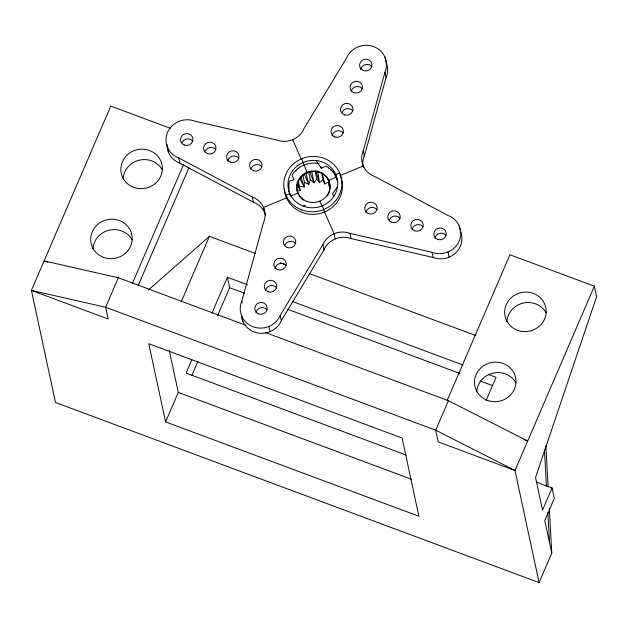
<?xml version="1.0" encoding="UTF-8"?>
<svg xmlns="http://www.w3.org/2000/svg" width="628" height="628" viewBox="0 0 628 628"><rect width="100%" height="100%" fill="white"/><g stroke="black" fill="none" stroke-linecap="round" stroke-linejoin="round"><path stroke-width="0.94" d="M336.435 179.741L336.506 177.787M302.79 174.78L304.399 182.269L304.117 186.956L299.289 186.116L298.08 180.495M242.18 302.924L241.811 301.189L263.517 222.563A20.81 19.719 -12.1 0 0 252.268 196.988L178.792 157.958A20.81 19.719 -12.1 0 1 167.543 132.375A20.81 19.719 -12.1 0 1 194.664 121.094L276.799 140.02A20.81 19.719 -12.1 0 0 303.928 128.732L346.577 57.909A20.81 19.719 -12.1 0 1 373.707 46.629A20.81 19.719 -12.1 0 1 384.956 72.204L386.079 77.417L364.366 156.042A20.81 19.719 -12.1 0 0 362.968 166.216M364.366 156.042L363.251 150.83L384.956 72.204M289.979 194.774L288.715 190.323L288.707 184.137L289.547 181.139L294.226 179.561L292.012 175.416C297.123 166.239 308.803 161.341 318.969 163.696M308.74 172.3L310.35 179.796L308.803 184.279L304.399 182.269M246.137 325.367L118.339 277.764L105.637 307.257L108.157 318.985L31.4 290.395L110.771 106.101L170.431 128.316M132.414 283.354L183.58 164.544M138.144 285.685L188.918 167.77M181.092 302.052L209.391 236.348L255.361 253.469M191.901 359.671L186.116 373.111L406.183 455.065M211.966 313.097L227.391 277.27L247.565 284.782M165.596 421.906L148.781 343.704L402.085 438.046L418.9 516.247L165.596 421.906L178.289 392.421L169.27 350.455M191.83 375.473L198.001 361.139M217.673 315.46L229.636 287.695L227.391 277.27M447.128 400.57L509.92 254.756L594.355 286.203L596.6 296.636L535.535 477.508L542.537 510.093L552.059 487.98L536.43 482.155M265.44 332.557L448.408 400.695L435.706 430.188L438.226 441.916L514.984 470.505L539.083 582.596L55.5 402.485L31.4 290.395L105.637 307.257L435.706 430.188L514.984 470.505L594.355 286.203M486.025 400.617L496.049 377.334L488.717 374.602M539.083 582.596L551.784 553.103L549.312 508.233M241.811 301.189A20.81 19.719 -12.1 0 0 253.06 326.764A20.81 19.719 -12.1 0 0 280.19 315.484L322.839 244.661A20.81 19.719 -12.1 0 1 349.969 233.373L432.103 252.299A20.81 19.719 -12.1 0 0 459.225 241.011A20.81 19.719 -12.1 0 0 447.976 215.435L374.5 176.405A20.81 19.719 -12.1 0 1 363.251 150.83M241.529 316.575A20.81 19.719 -12.1 0 0 259.419 333.201A20.81 19.719 -12.1 0 0 281.313 320.696L323.962 249.873A20.81 19.719 -12.1 0 1 351.083 238.585L433.218 257.511A20.81 19.719 -12.1 0 0 455.528 253.045A20.81 19.719 -12.1 0 0 460.669 231.897M315.123 171.366L316.732 178.862L314.031 182.834L310.35 179.796M337.495 186.649L332.542 193.832L333.868 196.313M148.334 290.073L209.391 236.348M321.709 172.959L323.122 179.522L319.44 182.717L316.732 178.862M316.057 160.54L321.308 168.296L325.712 166.098C331.812 168.979 336.333 174.977 337.629 181.586M323.122 179.522L324.668 183.941L329.072 181.735M303.316 206.172A24.939 23.629 -12.1 0 0 337.495 180.464A24.939 23.629 -12.1 0 0 297.664 165.627A24.939 23.629 -12.1 0 0 303.316 206.172L305.459 205.097M290.395 196.258L298.041 193.079L298.182 193.73M284.374 189.138A29.139 27.608 -12.1 0 0 320.005 213.496A29.139 27.608 -12.1 0 0 340.235 175.526L363.259 165.949L363.628 167.692M297.013 190.936L300.294 190.684L299.289 186.116M118.339 277.764L44.101 260.91L47.752 262.269M280.182 262.716L285.701 264.773M309.604 273.675L476.016 335.65M292.491 301.519L463.04 365.041M229.636 287.695L244.308 293.158M287.396 309.212L459.782 373.417M479.957 380.929L492.792 385.71M524.027 439.655L527.685 441.021L448.408 400.695M178.289 392.421L411.411 479.243M167.103 144.322A20.81 19.719 -12.1 0 0 179.914 163.17L253.39 202.2A20.81 19.719 -12.1 0 1 265.503 215.082M336.106 177.127L334.74 174.498M296.675 184.192L300.294 190.684L297.209 182.473M299.886 178.627L304.117 186.956L300.953 177.018M304.392 174.443L308.803 184.279L305.914 173.116M301.683 158.766L307.155 172.881M322.36 205.764L324.527 212.013L334.072 233.718L335.195 238.93M292.695 139.675L301.095 158.774M321.866 205.968L319.746 201.164L319.887 201.816M309.887 172.017L314.031 182.834L311.771 171.499M320.688 166.53L321.308 168.296M315.774 171.052L319.44 182.717L317.831 171.366M552.059 487.98L554.304 498.404L544.774 520.526L551.784 553.103M459.217 225.892L460.34 231.104M447.992 251.954L449.114 257.166M432.103 252.299L433.218 257.511M384.948 57.077L386.071 62.29A20.81 19.719 -12.1 0 1 386.079 77.417M340.235 175.526L339.677 172.92L335.807 174.529L336.373 177.135L328.727 180.315L328.868 180.966M349.969 233.373L351.083 238.585M333.115 171.852L333.256 172.504M330.823 169.717L330.964 170.369M328.523 167.582L328.664 168.233M322.454 173.634L324.668 183.941M322.839 244.661L323.962 249.873M298.221 168.233L298.363 168.893M295.929 170.471L296.071 171.122M288.707 184.137L288.856 189.428M290.214 195.387L289.838 193.652L285.968 195.261L286.533 197.867L263.509 207.436L264.631 212.656M280.19 315.484L281.313 320.696M252.268 196.988L253.39 202.2M268.957 326.419L270.079 331.631M241.819 316.316L242.934 321.528M178.792 157.958L179.914 163.17M167.55 147.502L168.673 152.714M328.02 178.917L329.355 186.414L329.135 180.668M329.127 182.669L329.355 186.414M545.881 445.794L548.134 486.771M544.445 450.001L546.431 486.096M547.875 512.44L549.539 542.678M365.896 212.711A6.241 5.919 -12.1 0 1 377.012 209.634M389.344 219.784A6.241 5.919 -12.1 0 1 400.044 218.214M411.952 229.864A6.241 5.919 -12.1 0 1 423.068 226.786M434.984 238.444A6.241 5.919 -12.1 0 1 446.1 235.367M299.839 196.603A16.65 15.771 -12.1 0 1 311.347 171.719A16.65 15.771 -12.1 0 1 329.182 192.294M328.876 193.063A16.65 15.771 -12.1 0 1 327.219 196.007M303.418 200.112A16.65 15.771 -12.1 0 1 300.891 197.883M251.176 168.328A6.241 5.919 -12.1 0 1 261.876 166.75M227.729 161.255A6.241 5.919 -12.1 0 1 238.844 158.178M205.121 151.167A6.241 5.919 -12.1 0 1 215.82 149.597M182.096 142.595A6.241 5.919 -12.1 0 1 192.788 141.025M332.141 135.978A6.241 5.919 -12.1 0 1 343.257 132.901M342.087 112.357A6.241 5.919 -12.1 0 1 352.779 110.787M351.185 91.751A6.241 5.919 -12.1 0 1 362.309 88.674M360.715 69.63A6.241 5.919 -12.1 0 1 371.831 66.552M284.939 245.053A6.241 5.919 -12.1 0 1 295.631 243.483M274.993 268.674A6.241 5.919 -12.1 0 1 286.109 265.597M265.463 290.795A6.241 5.919 -12.1 0 1 276.587 287.718M255.941 312.909A6.241 5.919 -12.1 0 1 267.057 309.832M476.746 391.896A20.81 19.719 -12.1 0 1 492.996 373.118A20.81 19.719 -12.1 0 1 515.91 382.797M506.906 321.866A20.81 19.719 -12.1 0 1 523.155 303.081A20.81 19.719 -12.1 0 1 546.077 312.76M92.952 248.955A20.81 19.719 -12.1 0 1 109.194 230.178A20.81 19.719 -12.1 0 1 132.116 239.849M123.112 178.925A20.81 19.719 -12.1 0 1 139.361 160.14A20.81 19.719 -12.1 0 1 162.275 169.819M414.629 230.821A6.241 5.919 -12.1 0 0 423.186 224.384A6.241 5.919 -12.1 0 0 413.216 220.671A6.241 5.919 -12.1 0 0 414.629 230.821M301.715 209.893A29.139 27.608 -12.1 0 0 341.648 179.851A29.139 27.608 -12.1 0 0 295.113 162.526A29.139 27.608 -12.1 0 0 301.715 209.893M391.597 222.241A6.241 5.919 -12.1 0 0 400.162 215.804A6.241 5.919 -12.1 0 0 390.184 212.091A6.241 5.919 -12.1 0 0 391.597 222.241M368.573 213.669A6.241 5.919 -12.1 0 0 377.13 207.232A6.241 5.919 -12.1 0 0 367.16 203.519A6.241 5.919 -12.1 0 0 368.573 213.669M437.653 239.394A6.241 5.919 -12.1 0 0 446.21 232.957A6.241 5.919 -12.1 0 0 436.24 229.244A6.241 5.919 -12.1 0 0 437.653 239.394M307.037 201.439A16.65 15.771 -12.1 0 0 329.857 184.279A16.65 15.771 -12.1 0 0 303.261 174.372A16.65 15.771 -12.1 0 0 307.037 201.439M207.373 153.632A6.241 5.919 -12.1 0 0 215.938 147.195A6.241 5.919 -12.1 0 0 205.96 143.482A6.241 5.919 -12.1 0 0 207.373 153.632M230.405 162.205A6.241 5.919 -12.1 0 0 238.962 155.768A6.241 5.919 -12.1 0 0 228.992 152.054A6.241 5.919 -12.1 0 0 230.405 162.205M253.429 170.785A6.241 5.919 -12.1 0 0 261.994 164.348A6.241 5.919 -12.1 0 0 252.016 160.635A6.241 5.919 -12.1 0 0 253.429 170.785M184.349 145.052A6.241 5.919 -12.1 0 0 192.906 138.615A6.241 5.919 -12.1 0 0 182.936 134.902A6.241 5.919 -12.1 0 0 184.349 145.052M353.862 92.701A6.241 5.919 -12.1 0 0 362.419 86.264A6.241 5.919 -12.1 0 0 352.449 82.551A6.241 5.919 -12.1 0 0 353.862 92.701M344.34 114.822A6.241 5.919 -12.1 0 0 352.897 108.385A6.241 5.919 -12.1 0 0 342.927 104.672A6.241 5.919 -12.1 0 0 344.34 114.822M334.81 136.935A6.241 5.919 -12.1 0 0 343.375 130.498A6.241 5.919 -12.1 0 0 333.397 126.785A6.241 5.919 -12.1 0 0 334.81 136.935M363.384 70.587A6.241 5.919 -12.1 0 0 371.949 64.15A6.241 5.919 -12.1 0 0 361.971 60.437A6.241 5.919 -12.1 0 0 363.384 70.587M268.14 291.745A6.241 5.919 -12.1 0 0 276.697 285.308A6.241 5.919 -12.1 0 0 266.727 281.595A6.241 5.919 -12.1 0 0 268.14 291.745M277.662 269.632A6.241 5.919 -12.1 0 0 286.227 263.195A6.241 5.919 -12.1 0 0 276.249 259.482A6.241 5.919 -12.1 0 0 277.662 269.632M287.192 247.518A6.241 5.919 -12.1 0 0 295.749 241.081A6.241 5.919 -12.1 0 0 285.779 237.368A6.241 5.919 -12.1 0 0 287.192 247.518M258.618 313.867A6.241 5.919 -12.1 0 0 267.175 307.43A6.241 5.919 -12.1 0 0 257.205 303.716A6.241 5.919 -12.1 0 0 258.618 313.867M103.518 257.378A20.81 19.719 -12.1 0 0 132.045 235.924A20.81 19.719 -12.1 0 0 98.808 223.544A20.81 19.719 -12.1 0 0 103.518 257.378M133.678 187.34A20.81 19.719 -12.1 0 0 162.205 165.886A20.81 19.719 -12.1 0 0 128.968 153.507A20.81 19.719 -12.1 0 0 133.678 187.34M487.32 400.319A20.81 19.719 -12.1 0 0 515.839 378.865A20.81 19.719 -12.1 0 0 482.602 366.485A20.81 19.719 -12.1 0 0 487.32 400.319M517.48 330.281A20.81 19.719 -12.1 0 0 545.999 308.827A20.81 19.719 -12.1 0 0 512.762 296.447A20.81 19.719 -12.1 0 0 517.48 330.281"/></g></svg>
